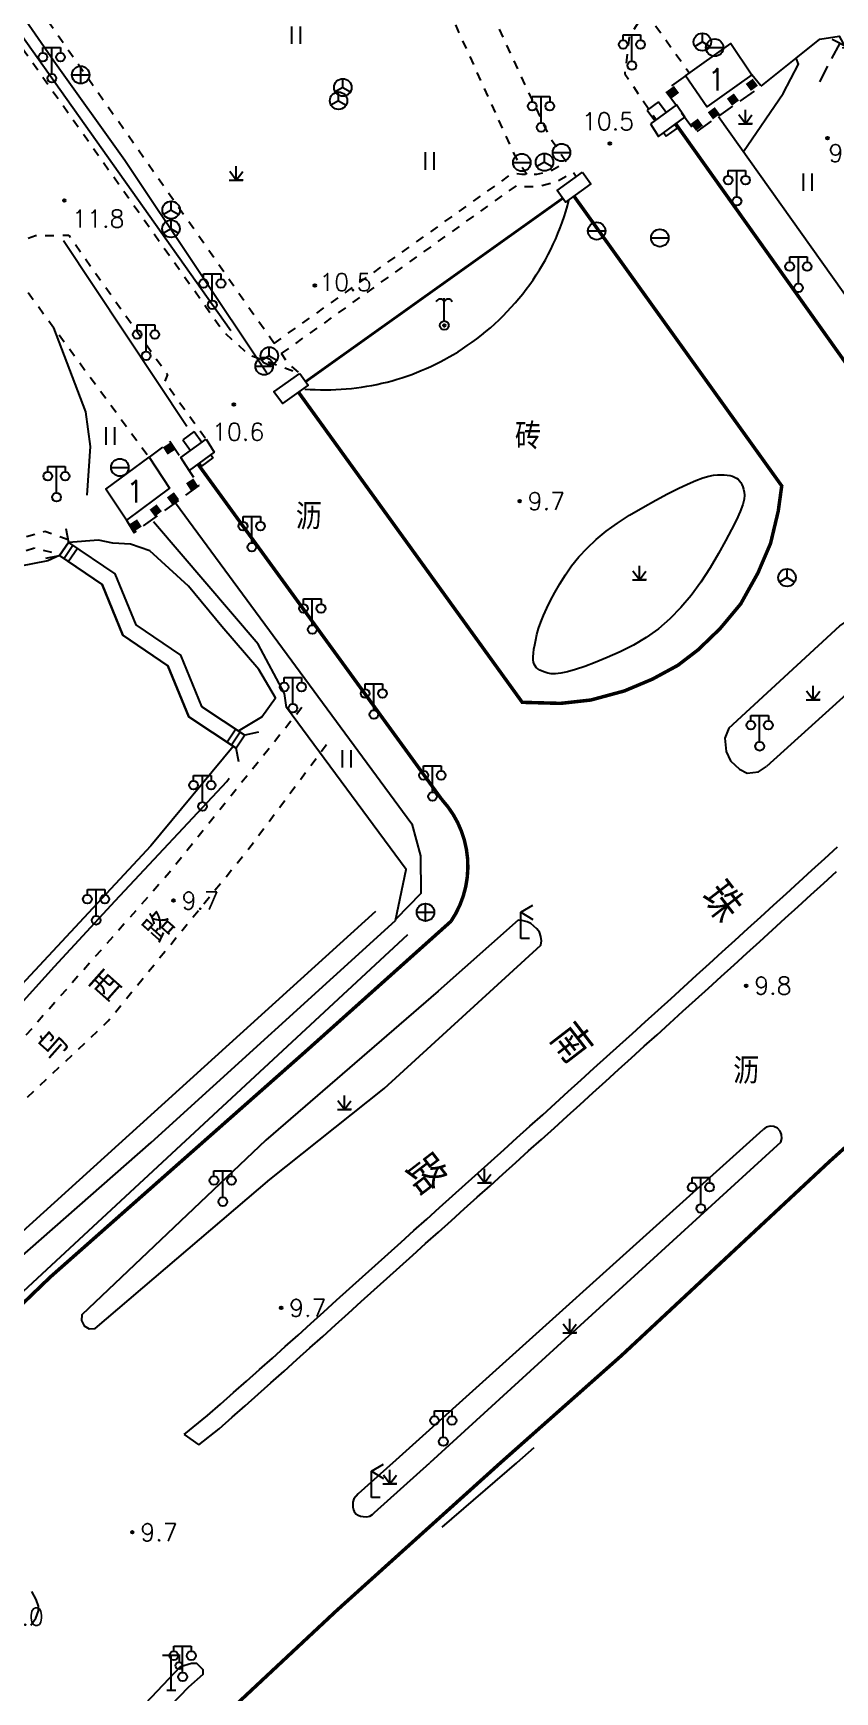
# Model space of a CAD drawing. Extents: x 115374 to 116875, y 149866 to 152432.
# Drawn here: x 116335.7 to 116427.4, y 149973.8 to 150163.5 of the extents above; entities that cross this region are included whole.
import ezdxf
from ezdxf.enums import TextEntityAlignment as Align

# ---------------------------------------------------------------- set-up
doc = ezdxf.new("R2010")
doc.units = 0
doc.header["$MEASUREMENT"] = 0
doc.header["$PDMODE"] = 32
doc.header["$PDSIZE"] = 0.3
doc.linetypes.add('X5', pattern=[3, 2, -1])
doc.linetypes.add('X6', pattern=[2, 1, -1])
doc.layers.get('0').update_dxf_attribs({"linetype": 'CONTINUOUS'})
for name, color, linetype in [('BOUND', 7, 'CONTINUOUS'), ('DLDW', 14, 'CONTINUOUS'), ('DLSS', 5, 'CONTINUOUS'), ('DMTZ', 5, 'CONTINUOUS'), ('GCD', 1, 'CONTINUOUS'), ('GXYZ', 2, 'CONTINUOUS'), ('JMD', 6, 'CONTINUOUS'), ('SXSS', 5, 'CONTINUOUS'), ('YZH', 2, 'CONTINUOUS'), ('ZBTZ', 5, 'CONTINUOUS')]:
    doc.layers.add(name, color=color, linetype=linetype)
doc.styles.add('HZ', font='rs.shx', dxfattribs={"bigfont": 'hztxt.shx'})
doc.linetypes.add('X17', pattern='A,9.4,[169,symbolx.shx,S=1,R=0,X=0,Y=0.15],0.6', length=10)
doc.linetypes.add('X19', pattern='A,4.5,[145,symbolx.shx,S=1,R=0,X=0,Y=1],4.5,-0.5,[146,symbolx.shx,S=1,R=0,X=0,Y=0],-0.5', length=10)
doc.linetypes.add('X33', pattern='A,2,[150,symbolx.shx,S=1,R=0,X=0,Y=1],1e-11', length=2)
doc.linetypes.add('X35', pattern='A,2,[4,symbolt.shx,S=1,R=0,X=0,Y=0],2,[28,symbolt.shx,S=1,R=0,X=0,Y=0],1e-11', length=4)
doc.linetypes.add('X36', pattern='A,2,[4,symbolt.shx,S=1,R=180,X=0,Y=0],2,[28,symbolt.shx,S=1,R=180,X=0,Y=0],1e-11', length=4)
doc.linetypes.add('X49', pattern='A,0,[5,symbolt.shx,S=1,R=0,X=0,Y=0],-10', length=10)

# ---------------------------------------------------------------- blocks, each defined once
blk = doc.blocks.new('GC097')
for p, q in [((-1, 2.92), (-1, 3.52)), ((-1, 3.52), (1, 3.52)), ((0, 0.52), (0, 3.52)), ((1, 3.52), (1, 2.92))]:
    blk.add_line(p, q)
for centre in [(-1, 2.42), (1, 2.42), (0.01, 0)]:
    blk.add_circle(centre, 0.5)
blk = doc.blocks.new('GC271')
at = {"const_width": 1}
blk.add_lwpolyline([(-0.5, 0), (0.5, 0)], dxfattribs=at)
blk = doc.blocks.new('GC124')
for p, q in [((0, -0.8), (-0.75, 0.2)), ((0, -0.8), (0, 0.8)), ((0, -0.8), (0.75, 0.2)), ((-0.8, -0.8), (0.75, -0.8)), ((0.8, -0.8), (0, -0.8))]:
    blk.add_line(p, q)
blk = doc.blocks.new('GC020')
blk.add_line((0, 0.5), (0, 3.1))
blk.add_circle((0, 0), 0.5)
for centre, start, end in [((-0.46, 2.51), 22.0922, 158.1228), ((0.46, 2.51), 21.8772, 157.9078)]:
    blk.add_arc(centre, 0.494, start, end)
blk.add_point((0, 0))
blk = doc.blocks.new('GC121')
for p, q in [((-0.5, -0.64), (-0.5, 1.36)), ((-0.5, -0.64), (-0.5, 0.86)), ((0.5, -0.64), (0.5, 1.36))]:
    blk.add_line(p, q)
blk = doc.blocks.new('GC052')
for p, q in [((0, 3), (1.38, 3.81)), ((0, 0), (0, 3)), ((0, 3), (1.38, 2.19)), ((1, 0), (0, 0))]:
    blk.add_line(p, q)
blk = doc.blocks.new('GC042')
blk.add_line((-1, 0), (1, 0))
blk.add_circle((0, 0), 1)
blk = doc.blocks.new('GC048')
for q in [(-0.87, -0.5), (0, 1), (0.87, -0.5)]:
    blk.add_line((0, 0), q)
blk.add_circle((0, 0), 1)
blk = doc.blocks.new('GC044')
for p, q in [((-1, 0), (1, 0)), ((0, -1), (0, 1))]:
    blk.add_line(p, q)
blk.add_circle((0, 0), 1)
blk = doc.blocks.new('GC303')
at = {"linetype": 'Continuous'}
for p, q in [((-5, 0), (-3, 0)), ((-2, 0), (0, 0)), ((0, 1), (0, -1)), ((0, -1), (-0.4, -0.5)), ((0, -1), (0.4, -0.5))]:
    blk.add_line(p, q, dxfattribs=at)
blk = doc.blocks.new('GC063')
for p, q in [((-1, 4), (1, 4)), ((0, 0), (0, 4)), ((0.88, 4), (0.88, 3.2)), ((-0.5, 0), (0.5, 0))]:
    blk.add_line(p, q)
blk.add_circle((0.88, 2.8), 0.4)

msp = doc.modelspace()

# ---------------------------------------------------------------- linework, layer by layer
at = {"layer": 'BOUND', "linetype": 'Continuous', "flags": 128}
msp.add_lwpolyline([(116339.79, 150105.27), (116345.1, 150101.66), (116347.47, 150095.85), (116352.61, 150092.36), (116354.99, 150086.51), (116359.94, 150083.23), (116358.95, 150081.73), (116353.54, 150085.31), (116351.15, 150091.17), (116346, 150094.66), (116343.64, 150100.47), (116338.77, 150103.78)], close=True, dxfattribs=at)
at = {"layer": 'DLDW', "linetype": 'Continuous', "flags": 128}
msp.add_lwpolyline([(116366.82, 150122.81, 0.082297), (116376.21, 150123.61, 0.082297), (116384.83, 150127.4, 0.09323), (116392.53, 150134.76, 0.09323), (116397.02, 150144.42)], format="xyb", dxfattribs=at)
at = {"layer": 'DLSS', "linetype": 'X6', "flags": 128}
for points, elevation in [([(116500, 150316.79), (116488.46, 150292.97), (116442.88, 150194.28), (116434.94, 150184.37), (116434.54, 150183.7), (116430.86, 150181.01), (116427, 150179.39), (116419.24, 150175.17), (116408.94, 150168.35), (116405.77, 150165.99), (116403.91, 150163.09), (116403.39, 150158.85), (116406.99, 150153.62)], 8.31), ([(116396.7, 150148.8), (116394.84, 150151.56), (116383.47, 150175.97), (116383.51, 150179.9), (116380.17, 150206.47), (116378.47, 150213.59), (116376.08, 150218.7), (116331.2, 150295.57), (116328.89, 150297.75), (116327.28, 150298.6), (116324.85, 150299.2), (116322.5, 150299.14), (116319.27, 150297.06), (116269.13, 150266.01), (116266.39, 150260), (116267.45, 150256.27), (116357.53, 150129.35), (116360.42, 150126.71), (116366.22, 150124.6), (116364.88, 150125.75), (116364.16, 150126.87)], 8.31), ([(116363.29, 150128.02), (116306.7, 150208.67), (116270.46, 150259.71), (116271.34, 150263.7), (116320.5, 150294.88), (116324.27, 150295.66), (116327.09, 150294.07), (116372.38, 150216.52), (116375.78, 150206.37), (116379.08, 150180.15), (116380.67, 150171.88), (116390.82, 150149.46), (116392.2, 150147.37)], 8.31), ([(116405.77, 150165.99), (116410.79, 150158.95)], 8.31), ([(116339.73, 150105.57), (116337.08, 150106.5), (116334.64, 150105.8), (116331.88, 150104.65), (116329.53, 150103.66), (116326.73, 150102.47), (116325.79, 150102.14), (116324.48, 150101.86), (116323.49, 150101.82), (116321.19, 150101.98), (116320.2, 150102.14), (116319.49, 150102.36), (116318.6, 150102.84), (116317.74, 150103.4), (116316.86, 150103.87), (116316.4, 150104.02), (116315.42, 150104.08), (116314.08, 150103.89), (116312.12, 150103.43), (116311.37, 150103.18), (116309.57, 150102.33), (116307.58, 150101.21), (116305.85, 150100.21), (116304.12, 150099.2), (116302.4, 150098.18), (116300.69, 150097.15), (116298.31, 150095.62), (116296.62, 150094.55), (116295.3, 150093.81), (116293.49, 150092.98), (116292.73, 150092.78), (116292.08, 150092.72), (116291.44, 150092.59), (116290.44, 150093.04), (116286.99, 150096.99), (116284.68, 150099.61), (116282.52, 150101.27), (116283.14, 150105.35), (116331.6, 150138.68), (116336, 150140.38), (116339.81, 150140.39), (116351.09, 150124.49), (116350.78, 150123.65), (116355.53, 150117.08)], 9.58), ([(116331.6, 150138.68), (116348.99, 150115.02)], 8.31), ([(116272.17, 150070.57), (116273.92, 150072.57), (116274.74, 150073.15), (116275.39, 150073.72), (116276.07, 150074.45), (116276.69, 150075.23), (116277.28, 150076.05), (116277.97, 150076.94), (116279.34, 150078.4), (116280.81, 150079.76), (116281.91, 150080.7), (116283.46, 150081.94), (116285.05, 150083.15), (116286.61, 150084.25), (116288.31, 150085.38), (116289.12, 150085.99), (116289.83, 150086.67), (116290.14, 150087.05), (116290.62, 150087.91), (116291, 150088.84), (116291.55, 150090.26), (116292.15, 150091.1), (116292.92, 150091.47), (116293.33, 150091.56), (116294, 150091.79), (116296.38, 150092.91), (116298.17, 150093.99), (116299.86, 150095.09), (116302.21, 150096.56), (116303.92, 150097.58), (116305.63, 150098.59), (116307.36, 150099.59), (116309.32, 150100.72), (116311.02, 150101.62), (116311.82, 150101.97), (116312.49, 150102.19), (116314.63, 150102.67), (116315.5, 150102.79), (116316.11, 150102.76), (116316.37, 150102.67), (116317.05, 150102.3), (116317.91, 150101.75), (116318.99, 150101.17), (116319.91, 150100.88), (116321.05, 150100.69), (116323.46, 150100.52), (116325.05, 150100.63), (116326.16, 150100.9), (116328.17, 150101.65), (116330.54, 150102.68), (116333.3, 150103.83), (116335.89, 150104.63), (116338.51, 150104.01)], 9.58), ([(116366.47, 150086.37), (116351.29, 150067.47), (116332.63, 150046.32), (116318.92, 150033.19), (116301.46, 150017.63), (116280.92, 150000.45), (116280.37, 150000)], 4.23), ([(116286.72, 150000), (116300.35, 150010.75), (116314.39, 150022.18), (116344.32, 150050.54), (116360.42, 150070.25), (116369.43, 150082.36)], 4.23)]:
    msp.add_lwpolyline(points, dxfattribs=dict(at, elevation=elevation))
at = {"layer": 'DLSS', "linetype": 'Continuous', "const_width": 0.4, "flags": 128}
msp.add_lwpolyline([(116409.23, 150153.13), (116431.1, 150122.37, 0.40281), (116445.32, 150118.33), (116456.52, 150128.51), (116457, 150128.94), (116457.26, 150129.72), (116457.14, 150130.37), (116456.87, 150130.79), (116454.59, 150133.11)], format="xyb", dxfattribs=at)
at = {"layer": 'DLSS', "linetype": 'Continuous', "flags": 128}
for points in [[(116414.11, 150153.99), (116434.3, 150125.62), (116438.3, 150122.86), (116442.34, 150122.03)], [(116352.02, 150109.8), (116379.03, 150073.07), (116380.02, 150069.41), (116380.08, 150065.13), (116377.2, 150062.18)]]:
    msp.add_lwpolyline(points, dxfattribs=at)
at = {"layer": 'DLSS', "linetype": 'X6', "flags": 128}
for points in [[(116363.29, 150128.02), (116390.65, 150147.53), (116391.64, 150147.37), (116393.34, 150147.37), (116395.06, 150147.83), (116396.7, 150148.8)], [(116364.16, 150126.87), (116391.15, 150146.17), (116391.71, 150145.97), (116393.52, 150145.97), (116395.61, 150146.53), (116397.49, 150147.64), (116397.84, 150147.12)]]:
    msp.add_lwpolyline(points, dxfattribs=at)
at = {"layer": 'DLSS', "linetype": 'Continuous', "const_width": 0.4, "flags": 128}
msp.add_lwpolyline([(116397.59, 150144.87), (116421.35, 150111.73), (116420.95, 150108.84), (116420.07, 150105.15), (116418.63, 150101.78), (116416.66, 150098.24), (116414.29, 150095.4), (116411.79, 150092.99), (116409.47, 150091.21), (116406.56, 150089.63), (116403.35, 150088.28), (116399.51, 150087.24), (116396.05, 150086.86), (116391.67, 150086.98), (116366.08, 150122.45)], dxfattribs=at)
at = {"layer": 'DLSS', "linetype": 'Continuous', "flags": 128}
for points in [[(116315.64, 150000, 0.4, 0.4, 0), (116337.71, 150021.26, 0.4, 0.4, 0), (116366.74, 150046.91, 0.4, 0.4, 0), (116383.53, 150061.94, 0.4, 0.4, 0.347978), (116382.47, 150075.87, 0.4, 0.4, 0), (116354.58, 150114.23, 0, 0, 0)], [(116480.05, 150082.01, 0.4, 0.4, 0), (116464.76, 150068.68, 0.4, 0.4, 0), (116459.44, 150063.9, 0.4, 0.4, 0), (116454.33, 150059.24, 0.4, 0.4, 0), (116426.85, 150034.5, 0.4, 0.4, 0), (116403.03, 150012.28, 0.4, 0.4, 0), (116389.18, 150000, 0, 0, 0)]]:
    msp.add_lwpolyline(points, format="xyseb", dxfattribs=at)
at = {"layer": 'DLSS', "linetype": 'Continuous', "elevation": 8.31, "flags": 128}
for points in [[(116339.49, 150106.84), (116339.79, 150105.27)], [(116337.2, 150103.48), (116338.77, 150103.78)], [(116339.79, 150105.27), (116338.77, 150103.78)], [(116338.77, 150103.78), (116343.64, 150100.47), (116346, 150094.66), (116351.15, 150091.17), (116353.54, 150085.31), (116358.95, 150081.73)], [(116340.29, 150104.93), (116339.29, 150103.43)], [(116339.79, 150105.27), (116345.1, 150101.66), (116347.47, 150095.85), (116352.61, 150092.36), (116354.99, 150086.51), (116359.94, 150083.23)], [(116340.8, 150104.58), (116339.8, 150103.08)], [(116358.92, 150083.91), (116357.92, 150082.43)], [(116359.43, 150083.57), (116358.44, 150082.08)], [(116359.94, 150083.23), (116358.95, 150081.73)], [(116361.51, 150083.55), (116359.94, 150083.23)], [(116359.27, 150080.16), (116358.95, 150081.73)]]:
    msp.add_lwpolyline(points, dxfattribs=at)
at = {"layer": 'DLSS', "linetype": 'Continuous', "const_width": 0.4}
msp.add_lwpolyline([(116389.18, 150000), (116370.45, 149983.11), (116354.44, 149968.14)], dxfattribs=at)
at = {"layer": 'DMTZ', "linetype": 'X36', "elevation": 8.31, "flags": 128}
msp.add_lwpolyline([(116416.98, 150149.96), (116421.51, 150156.6), (116423.26, 150159.96), (116423, 150160.64)], dxfattribs=at)
at = {"layer": 'DMTZ', "linetype": 'X35', "elevation": 8.31, "flags": 128}
msp.add_lwpolyline([(116419, 150157.44), (116423, 150160.64)], dxfattribs=at)
at = {"layer": 'DMTZ', "linetype": 'X33', "flags": 128}
msp.add_lwpolyline([(116341.92, 150110.66), (116342.29, 150116.25), (116341.75, 150120.21), (116338.11, 150129.82)], dxfattribs=at)
at = {"layer": 'DMTZ', "linetype": 'X33', "elevation": 8.31, "flags": 128}
msp.add_lwpolyline([(116364.7, 150086.38), (116364.5, 150087.99), (116361.48, 150093.64), (116349.5, 150107.64)], dxfattribs=at)
at = {"layer": 'GCD', "linetype": 'Continuous'}
for p in [(116401.69, 150150.89, 10.5), (116426.58, 150151.49, 9.9), (116339.3, 150144.36, 11.8), (116367.95, 150134.65, 10.5), (116358.7, 150121.05, 10.6), (116391.38, 150109.98, 9.7), (116351.8, 150064.3, 9.7), (116417.29, 150054.57, 9.8), (116364.1, 150017.72, 9.7), (116347.09, 149992.06, 9.66)]:
    msp.add_point(p, dxfattribs=at)
at = {"layer": 'JMD', "linetype": 'Continuous', "flags": 128}
for points in [[(116410.36, 150158.64), (116415.52, 150162.31), (116417.94, 150158.75), (116412.78, 150155.08)], [(116348.99, 150115.02), (116351.35, 150111.47), (116346.42, 150107.83), (116344.05, 150111.37)]]:
    msp.add_lwpolyline(points, close=True, dxfattribs=at)
at = {"layer": 'SXSS', "linetype": 'Continuous', "flags": 128}
for points in [[(116359.23, 150083.71), (116361.9, 150085.32), (116363.45, 150087.49), (116361.55, 150090.74), (116357.3, 150095.66), (116353.51, 150100.26), (116349.07, 150104.31), (116346.86, 150105.07), (116344.87, 150105.2), (116343.22, 150105.54), (116339.79, 150105.27)], [(116338.77, 150103.78), (116337.42, 150103.18), (116334.11, 150102.5)], [(116358.63, 150081.94), (116349.19, 150070.56), (116330.8, 150050.82), (116315.4, 150035.62), (116304.15, 150025.55), (116277.89, 150003.68), (116273.1, 150000)]]:
    msp.add_lwpolyline(points, dxfattribs=at)
at = {"layer": 'YZH', "linetype": 'X19', "flags": 128}
for points, elevation in [([(116423, 150160.64), (116425.72, 150162.81), (116427.91, 150163.16), (116431.34, 150156.84)], 8.31), ([(116377.17, 150062.04), (116378.41, 150067.85), (116364.7, 150086.38)], 8.31), ([(116276.8, 150000), (116281.88, 150004.15), (116296.92, 150016.89), (116316.11, 150034.03), (116326.3, 150043.34), (116333.55, 150051.64), (116338.17, 150056.78), (116345.13, 150064.28), (116357.9, 150077.92), (116358.17, 150078.29)], 10.31), ([(116307.5, 150000), (116349.24, 150036.64), (116377.17, 150062.04)], 10.26)]:
    msp.add_lwpolyline(points, dxfattribs=dict(at, elevation=elevation))
at = {"layer": 'YZH', "linetype": 'X5', "elevation": 31.46, "flags": 128}
for points in [[(116410.36, 150158.64), (116408.05, 150156.97), (116411.52, 150152.15), (116419, 150157.44), (116417.94, 150158.75)], [(116346.42, 150107.83), (116347.3, 150106.38), (116354.74, 150111.77), (116351.39, 150116.79), (116348.99, 150115.02)]]:
    msp.add_lwpolyline(points, dxfattribs=at)
at = {"layer": 'YZH', "linetype": 'Continuous', "flags": 128}
for points, elevation in [([(116407.25, 150155.67), (116405.96, 150154.72)], 18.75), ([(116407.25, 150155.67), (116408.13, 150154.46)], 8.31), ([(116405.96, 150154.72), (116406.84, 150153.51)], 8.31), ([(116409.14, 150153.06), (116409.43, 150152.66)], 8.31), ([(116407.85, 150152.12), (116408.14, 150151.71)], 8.31), ([(116408.14, 150151.71), (116409.43, 150152.66)], 18.75), ([(116354.14, 150117.95), (116352.85, 150117)], 10.45), ([(116355.03, 150113.99), (116356.32, 150114.93)], 10.45)]:
    msp.add_lwpolyline(points, dxfattribs=dict(at, elevation=elevation))
for points, elevation in [([(116406.33, 150153.13), (116407.26, 150151.69), (116410.26, 150153.89), (116409.32, 150155.33)], 18.75), ([(116398.55, 150147.63), (116399.52, 150146.27), (116396.62, 150144.17), (116395.65, 150145.53)], 8.31), ([(116366.22, 150124.6), (116367.18, 150123.24), (116364.24, 150121.14), (116363.28, 150122.5)], 8.31), ([(116355.53, 150117.08), (116356.46, 150115.6), (116353.58, 150113.5), (116352.64, 150114.98)], 18.85)]:
    msp.add_lwpolyline(points, close=True, dxfattribs=dict(at, elevation=elevation))
at = {"layer": 'YZH', "linetype": 'X17', "const_width": 0.3, "elevation": 8.31, "flags": 128}
msp.add_lwpolyline([(116366.91, 150123.66), (116396.3, 150144.62)], dxfattribs=at)
at = {"layer": 'YZH', "linetype": 'Continuous', "flags": 128}
for points in [[(116352.85, 150117), (116353.73, 150115.78)], [(116354.14, 150117.95), (116355.02, 150116.73)], [(116356.05, 150115.3), (116356.32, 150114.93)], [(116354.76, 150114.36), (116355.03, 150113.99)]]:
    msp.add_lwpolyline(points, dxfattribs=at)
at = {"layer": 'ZBTZ', "linetype": 'X49', "flags": 128}
for points, elevation in [([(116274.65, 150247.64), (116358.35, 150129.51)], 8.31), ([(116362.48, 150124.62), (116346.21, 150148.95), (116338.09, 150160.31), (116327.73, 150175.29)], 12.64), ([(116339.22, 150139.78), (116353.32, 150118.57)], 11.4), ([(116374.88, 150063.05), (116331.15, 150023.43), (116305.07, 150000)], 9.98), ([(116382.5, 149992.66), (116391.07, 150000)], 9.61)]:
    msp.add_lwpolyline(points, dxfattribs=dict(at, elevation=elevation))
at = {"layer": 'ZBTZ', "flags": 128}
msp.add_lwpolyline([(116405.46, 150109.27), (116406.94, 150110.1), (116408.3, 150110.82), (116409.51, 150111.43), (116410.59, 150111.94), (116411.53, 150112.35), (116412.34, 150112.65), (116413.01, 150112.85), (116413.54, 150112.95), (116413.99, 150112.98), (116414.4, 150113), (116414.78, 150112.99), (116415.12, 150112.96), (116415.44, 150112.91), (116415.72, 150112.83), (116415.96, 150112.74), (116416.17, 150112.63), (116416.36, 150112.49), (116416.52, 150112.32), (116416.67, 150112.12), (116416.79, 150111.89), (116416.9, 150111.63), (116416.98, 150111.34), (116417.04, 150111.02), (116417.09, 150110.66), (116417.05, 150110.21), (116416.89, 150109.6), (116416.6, 150108.81), (116416.17, 150107.86), (116415.61, 150106.74), (116414.93, 150105.45), (116414.11, 150103.99), (116413.16, 150102.36), (116412.11, 150100.72), (116411, 150099.2), (116409.81, 150097.81), (116408.56, 150096.54), (116407.24, 150095.4), (116405.85, 150094.39), (116404.39, 150093.5), (116402.86, 150092.74), (116401.37, 150092.1), (116400.03, 150091.55), (116398.83, 150091.09), (116397.77, 150090.73), (116396.86, 150090.47), (116396.09, 150090.3), (116395.47, 150090.23), (116394.99, 150090.25), (116394.6, 150090.33), (116394.26, 150090.43), (116393.95, 150090.54), (116393.69, 150090.67), (116393.47, 150090.81), (116393.28, 150090.97), (116393.14, 150091.15), (116393.04, 150091.34), (116392.98, 150091.57), (116392.94, 150091.85), (116392.94, 150092.19), (116392.96, 150092.59), (116393.01, 150093.04), (116393.1, 150093.55), (116393.21, 150094.11), (116393.35, 150094.74), (116393.54, 150095.41), (116393.79, 150096.14), (116394.11, 150096.91), (116394.48, 150097.74), (116394.92, 150098.62), (116395.42, 150099.54), (116395.98, 150100.52), (116396.61, 150101.55), (116397.32, 150102.6), (116398.14, 150103.62), (116399.08, 150104.62), (116400.13, 150105.6), (116401.29, 150106.55), (116402.57, 150107.48), (116403.95, 150108.39)], close=True, dxfattribs=at)
at = {"layer": 'ZBTZ', "elevation": 8.31, "flags": 128}
for points in [[(116415.31, 150084.03), (116427.99, 150095.74), (116429.01, 150096.4), (116430.37, 150096.74), (116431.56, 150096.57), (116432.97, 150095.95), (116433.43, 150095.33), (116433.71, 150094.42), (116433.65, 150093.46), (116433.31, 150092.28), (116432.72, 150091.48), (116419.61, 150079.63)], [(116415.31, 150084.03), (116414.86, 150082.89), (116414.98, 150081.36), (116415.49, 150080.29), (116416.51, 150079.32), (116417.41, 150078.87), (116418.71, 150079.04), (116419.61, 150079.63)], [(116353.02, 150003.26), (116355.68, 150005.4), (116357.16, 150006.72), (116358.65, 150008.03), (116360.13, 150009.35), (116361.62, 150010.66), (116363.1, 150011.97), (116364.56, 150013.29), (116366.03, 150014.62), (116367.5, 150015.95), (116368.98, 150017.28), (116370.45, 150018.6), (116371.92, 150019.93), (116373.39, 150021.26), (116374.87, 150022.58), (116376.34, 150023.91), (116377.81, 150025.23), (116379.28, 150026.56), (116380.76, 150027.88), (116382.23, 150029.21), (116383.7, 150030.53), (116385.18, 150031.86), (116386.65, 150033.18), (116388.12, 150034.51), (116389.59, 150035.83), (116391.06, 150037.16), (116392.53, 150038.49), (116394.01, 150039.82), (116395.47, 150041.14), (116396.94, 150042.47), (116398.41, 150043.8), (116399.88, 150045.13), (116401.35, 150046.46), (116402.82, 150047.79), (116404.29, 150049.12), (116405.75, 150050.45), (116407.22, 150051.79), (116408.69, 150053.12), (116410.15, 150054.45), (116411.62, 150055.78), (116413.09, 150057.11), (116414.55, 150058.45), (116416.02, 150059.78), (116417.48, 150061.12), (116418.95, 150062.45), (116420.41, 150063.78), (116421.88, 150065.12), (116423.34, 150066.45), (116424.81, 150067.79), (116426.27, 150069.12), (116427.74, 150070.45)], [(116354.7, 150002.06), (116357.01, 150003.91), (116358.49, 150005.22), (116359.97, 150006.54), (116361.46, 150007.85), (116362.94, 150009.16), (116364.43, 150010.47), (116365.91, 150011.81), (116367.38, 150013.14), (116368.85, 150014.46), (116370.32, 150015.79), (116371.79, 150017.12), (116373.26, 150018.44), (116374.73, 150019.77), (116376.2, 150021.09), (116377.68, 150022.42), (116379.15, 150023.74), (116380.62, 150025.07), (116382.1, 150026.39), (116383.57, 150027.72), (116385.04, 150029.04), (116386.52, 150030.37), (116387.99, 150031.7), (116389.46, 150033.02), (116390.93, 150034.35), (116392.4, 150035.68), (116393.88, 150037), (116395.35, 150038.33), (116396.82, 150039.66), (116398.29, 150040.99), (116399.76, 150042.32), (116401.22, 150043.65), (116402.69, 150044.98), (116404.16, 150046.31), (116405.63, 150047.64), (116407.1, 150048.97), (116408.57, 150050.3), (116410.03, 150051.64), (116411.5, 150052.97), (116412.97, 150054.3), (116414.43, 150055.64), (116415.9, 150056.97), (116417.36, 150058.3), (116418.83, 150059.64), (116420.29, 150060.97), (116421.76, 150062.31), (116423.22, 150063.64), (116424.69, 150064.97), (116426.15, 150066.31), (116427.62, 150067.64)], [(116376.89, 150000), (116419.21, 150038.14)], [(116421.23, 150036.67), (116421.36, 150037.1), (116421.34, 150037.54), (116421.16, 150037.95), (116420.85, 150038.27), (116420.45, 150038.46), (116420.01, 150038.5), (116419.58, 150038.39), (116419.21, 150038.14)], [(116421.23, 150036.67), (116381.1, 150000)], [(116353.02, 150003.26), (116354.7, 150002.06)]]:
    msp.add_lwpolyline(points, dxfattribs=at)
msp.add_lwpolyline([(116342.82, 150015.36), (116362.81, 150032.42), (116375.9, 150042.83), (116393.81, 150059.2), (116393.87, 150059.7), (116393.81, 150060.2), (116393.63, 150060.68), (116393.35, 150061.09), (116392.66, 150061.68), (116392.23, 150061.86), (116391.64, 150062.01), (116391.2, 150062.06), (116382.05, 150053.96), (116362.34, 150036.89), (116341.31, 150016.94), (116341.26, 150016.27), (116341.57, 150015.67), (116342.15, 150015.34)], close=True, dxfattribs=at)
at = {"layer": 'ZBTZ', "linetype": 'X49', "flags": 128}
msp.add_lwpolyline([(116313.43, 150000), (116378.58, 150060.42)], dxfattribs=at)
at = {"layer": 'ZBTZ', "linetype": 'X49', "elevation": 9.16}
msp.add_lwpolyline([(116393, 150001.72), (116391.07, 150000)], dxfattribs=at)
at = {"layer": 'ZBTZ', "linetype": 'Continuous', "flags": 128}
for points in [[(116376.89, 150000), (116372.91, 149996.45), (116372.42, 149995.88), (116372.29, 149995.52), (116372.3, 149994.95), (116372.37, 149994.63), (116372.47, 149994.42), (116372.66, 149994.18), (116372.92, 149994.02), (116373.19, 149993.92), (116373.5, 149993.86), (116373.9, 149993.82), (116374.25, 149993.89), (116374.54, 149994.09), (116374.77, 149994.34), (116381.1, 150000)], [(116335.46, 149981.42), (116336.03, 149982.22), (116336.34, 149983.06), (116336.34, 149983.6), (116336.08, 149984.38), (116335.6, 149985.27)], [(116341.26, 149962.88), (116347.3, 149971.12), (116352.59, 149976.73), (116353.86, 149977.08), (116354.41, 149977.08), (116355.13, 149976.35), (116355.13, 149975.81), (116353.49, 149974.36), (116350.38, 149971.1)]]:
    msp.add_lwpolyline(points, dxfattribs=at)

# ---------------------------------------------------------------- block references
at = {"layer": 'DLDW', "linetype": 'Continuous'}
for name, p in [('GC097', (116404.21, 150159.8, 18.96)), ('GC097', (116337.86, 150158.35, 20.85)), ('GC097', (116393.82, 150152.74, 18.98)), ('GC097', (116416.22, 150144.29, 18.71)), ('GC097', (116423.26, 150134.39, 18.5)), ('GC097', (116356.22, 150132.45, 19.43)), ('GC020', (116382.76, 150130.09)), ('GC097', (116348.65, 150126.62, 19.38)), ('GC097', (116338.41, 150110.43, 4.18)), ('GC097', (116360.74, 150104.72, 18.69)), ('GC097', (116367.66, 150095.3, 18.48)), ('GC097', (116365.44, 150086.31, 18.16)), ('GC097', (116374.7, 150085.58, 18.31)), ('GC097', (116418.82, 150081.95, 20.26)), ('GC097', (116381.4, 150076.21, 18.18)), ('GC097', (116355.09, 150075.08, 4.33)), ('GC097', (116342.94, 150062.05, 4.19)), ('GC097', (116357.42, 150029.87, 20.07)), ('GC097', (116412.1, 150029.1, 19.77)), ('GC097', (116382.64, 150002.43, 19.88)), ('GC097', (116352.83, 149975.53, 20.34))]:
    msp.add_blockref(name, p, dxfattribs=at)
at = {"layer": 'DLSS', "linetype": 'Continuous'}
for name, p in [('GC052', (116391.5, 150059.97)), ('GC052', (116374.43, 149996.04, 9.92)), ('GC063', (116351.54, 149974.01, 20.34))]:
    msp.add_blockref(name, p, dxfattribs=at)
at = {"layer": 'GXYZ', "linetype": 'Continuous'}
for name, p in [('GC048', (116412.27, 150162.5, 18.75)), ('GC042', (116413.68, 150161.86, 20.31)), ('GC044', (116341.18, 150158.74, 20.75)), ('GC048', (116370.67, 150155.78, 20.11)), ('GC048', (116371.15, 150157.3, 19.82)), ('GC042', (116391.63, 150148.71, 19.17)), ('GC048', (116394.22, 150148.75, 18.81)), ('GC042', (116396.17, 150149.86, 18.83)), ('GC048', (116351.52, 150143.28, 19.88)), ('GC048', (116351.51, 150141.14, 19.86)), ('GC042', (116400.18, 150140.89, 18.56)), ('GC042', (116407.41, 150140.09, 18.54)), ('GC042', (116362.16, 150125.43, 19)), ('GC048', (116362.75, 150126.6, 19.01)), ('GC042', (116345.66, 150113.84, 18.73)), ('GC048', (116421.96, 150101.24, 17.95)), ('GC044', (116380.61, 150062.97, 20.26))]:
    msp.add_blockref(name, p, dxfattribs=at)
at = {"layer": 'GXYZ', "linetype": 'Continuous', "rotation": 62.22598106485095}
msp.add_blockref('GC303', (116428.02, 150162.37, 8.31), dxfattribs=at)
at = {"layer": 'YZH', "linetype": 'Continuous'}
for p, rotation in [((116408.92, 150156.78), 36.37782139126088), ((116415.77, 150155.91), 36.37782139126088), ((116417.93, 150157.6), 36.37782139126088), ((116413.59, 150154.35), 36.37782139126088), ((116411.64, 150153.04), 36.37782139126088), ((116351.26, 150115.99), 32.32793461385318), ((116351.73, 150110.31), 306.3413721064115), ((116353.91, 150111.89), 32.32793461385318), ((116349.76, 150108.92), 37.27902729019286), ((116347.47, 150107.22), 32.32793461385318)]:
    msp.add_blockref('GC271', p, dxfattribs=dict(at, rotation=rotation))
at = {"layer": 'ZBTZ', "linetype": 'Continuous'}
for name, p in [('GC121', (116365.81, 150162.92, 8.31)), ('GC124', (116417.19, 150153.95, 8.31)), ('GC121', (116381.12, 150148.52, 8.31)), ('GC124', (116358.97, 150147.5, 8.31)), ('GC121', (116424.33, 150146.1, 8.31)), ('GC121', (116344.6, 150117.08, 8.31)), ('GC124', (116405.07, 150101.78, 8.31)), ('GC124', (116424.95, 150088.07, 8.31)), ('GC121', (116371.62, 150080.16, 8.31)), ('GC124', (116371.33, 150041.21)), ('GC124', (116387.34, 150032.81)), ('GC124', (116397.1, 150015.68)), ('GC124', (116376.54, 149998.41))]:
    msp.add_blockref(name, p, dxfattribs=at)

# ---------------------------------------------------------------- texts
at = {"layer": 'DLSS', "linetype": 'Continuous', "style": 'HZ'}
for s, p in [('砖', (116392.34, 150117.57)), ('沥', (116367.27, 150108.35)), ('沥', (116417.29, 150044.95))]:
    msp.add_text(s, height=3, dxfattribs=at).set_placement(p, align=Align.MIDDLE)
for s, height, rotation, p in [('珠', 4, 307.6277, (116414.72, 150064.32)), ('路', 3, 48.406, (116350.02, 150061.46)), ('西', 3, 48.406, (116344.05, 150054.57)), ('南', 4, 307.6277, (116397.44, 150048.14)), ('乌', 3, 48.406, (116337.85, 150047.83)), ('路', 4, 307.6277, (116380.86, 150033.12))]:
    msp.add_text(s, height=height, rotation=rotation, dxfattribs=at).set_placement(p, align=Align.MIDDLE)
at = {"layer": 'GCD', "linetype": 'Continuous', "style": 'HZ'}
for s, p in [('10.5', (116401.48, 150153.42, 18.79)), ('9.9', (116428.83, 150149.79, 18.24)), ('11.8', (116343.19, 150142.29, 19.91)), ('10.5', (116371.46, 150135.03, 18.82)), ('10.6', (116359.18, 150117.92, 18.7)), ('9.7', (116394.43, 150109.98, 9.7)), ('9.7', (116354.85, 150064.3, 9.7)), ('9.8', (116420.34, 150054.57, 9.8)), ('9.7', (116367.15, 150017.72, 9.7)), ('9.7', (116350.14, 149992.06, 9.66))]:
    msp.add_text(s, height=2, dxfattribs=at).set_placement(p, align=Align.MIDDLE)
msp.add_text('10.0', height=2, dxfattribs=at).set_placement((116330.97, 149981.41, 10.04))
at = {"layer": 'JMD', "linetype": 'Continuous', "style": 'HZ'}
for p in [(116413.91, 150158.2, 8.31), (116347.4, 150111.1, 8.31)]:
    msp.add_text('1', height=2.5, dxfattribs=at).set_placement(p, align=Align.MIDDLE)

doc.saveas('drawing.dxf')
